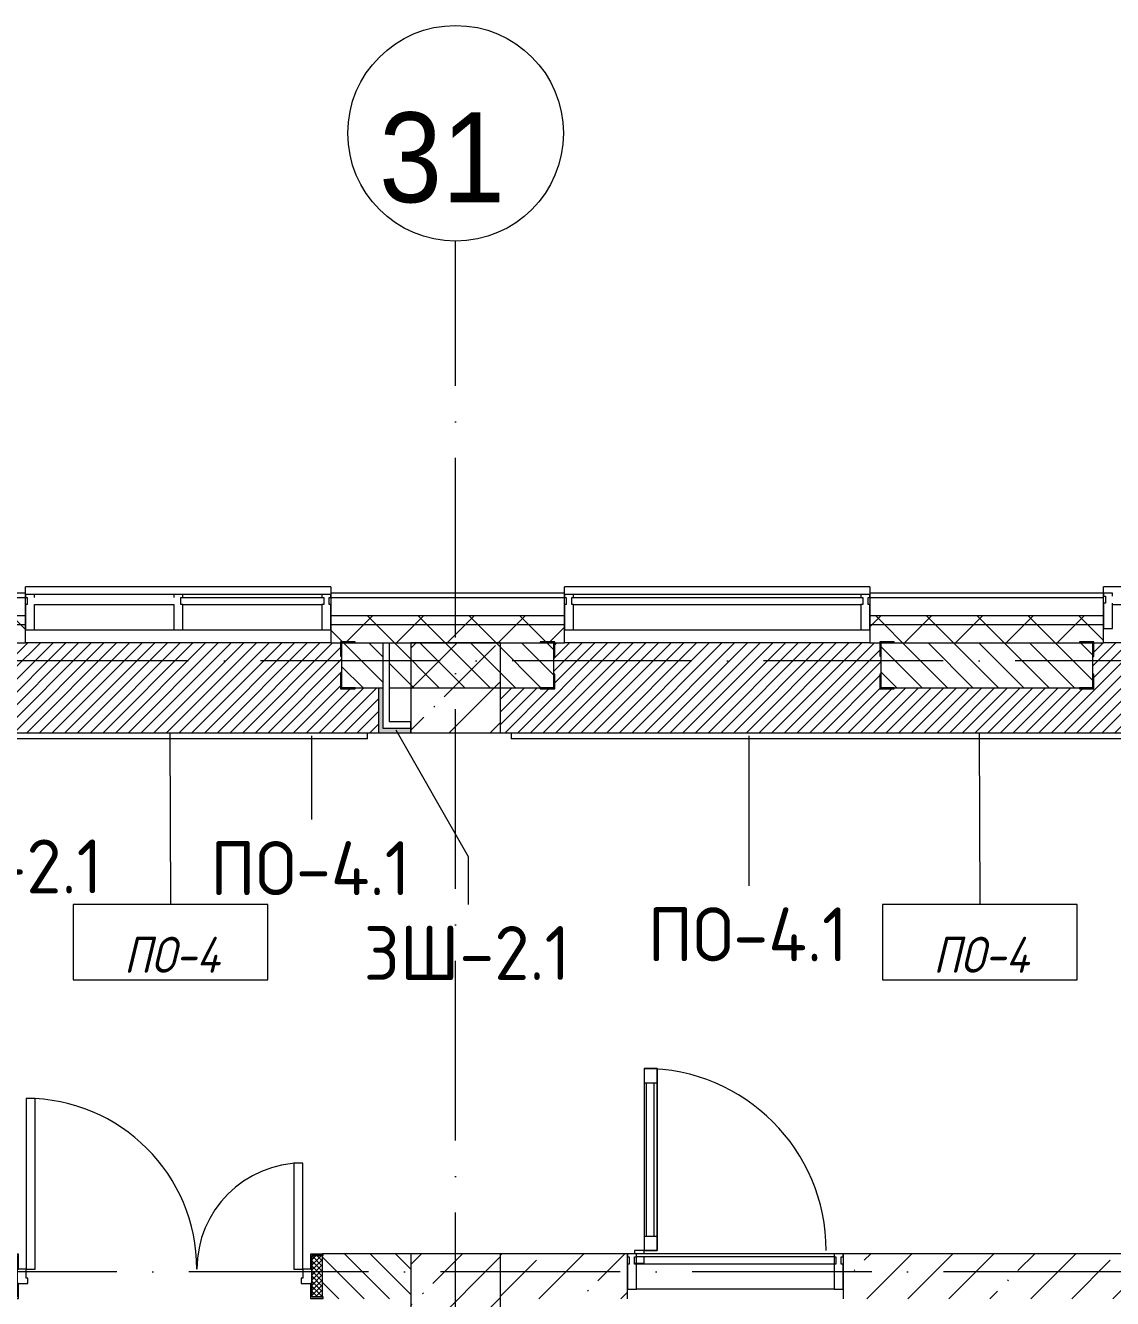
# Model space of a CAD drawing. Header units: millimetres. Extents: x -6467 to 105918, y -7090 to 92481.
# Drawn here: x 42206 to 48256, y 5832 to 12917 of the extents above; entities that cross this region are included whole.
import ezdxf

# ---------------------------------------------------------------- set-up
doc = ezdxf.new("R2010")
doc.units = ezdxf.units.MM
doc.linetypes.add('50_200_ШТРИХ_1Т_ш5_п1_п1_', pattern=[1400, 1000, -200, 0, -200])
for name, color, linetype, lineweight in [('A-DETL-GENF', 7, 'Continuous', 9), ('A-DOOR', 7, 'Continuous', 9), ('A-DOOR-2', 7, 'Continuous', 5), ('A-DOOR-FRAM', 7, 'Continuous', 9), ('A-DOOR-FRAM-2', 7, 'Continuous', 5), ('A-FLOR', 7, 'Continuous', 9), ('A-FLOR-IDEN', 7, 'Continuous', 9), ('A-GLAZ', 7, 'Continuous', 5), ('A-GLAZ-CWMG', 7, 'Continuous', 9), ('A-GLAZ-CWMG-1', 7, 'Continuous', 20), ('A-WALL', 7, 'Continuous', 5), ('A-WALL-FNSH-1', 7, 'Continuous', 5), ('A-WALL-IDEN', 7, 'Continuous', 9), ('I-WALL', 7, 'Continuous', 5), ('S-COLS', 7, 'Continuous', 9), ('S-COLS-1', 7, 'Continuous', 5)]:
    doc.layers.add(name, color=color, linetype=linetype, lineweight=lineweight)
for name, color, linetype, lineweight, true_color in [('A-FLOR-PATT-1', 7, 'Continuous', 5, 0xd61c12), ('A-GENM-1', 7, 'Continuous', 9, 0xaaaaaa), ('A-GENM-2', 7, 'Continuous', 20, 0xaaaaaa), ('A-WALL-1', 7, 'Continuous', 5, 0x77b143), ('Оси-1', 7, 'Continuous', 20, 0xaaaaaa), ('Оси-2', 7, 'Continuous', 9, 0xaaaaaa), ('Оси-3', 7, '50_200_ШТРИХ_1Т_ш5_п1_п1_', 9, 0xaaaaaa)]:
    doc.layers.add(name, color=color, linetype=linetype, lineweight=lineweight, true_color=true_color)
doc.styles.add('Arial', font='arial.ttf', dxfattribs={"width": 0.9, "height": 500})
doc.styles.add('GOST Common', font='GOST_Common.ttf', dxfattribs={"height": 300})
doc.styles.add('GOST Common_I', font='GOST_Common Italic.ttf', dxfattribs={"width": 0.9, "height": 200})
pattern_1 = [(45, (0, 0), (-141.42136, 141.42136), []), (135, (0, 0), (-141.42136, -141.42136), [])]
pattern_2 = [(45, (0, 0), (-228.0985, 228.0985), []), (45, (228.1, 0), (-228.0985, 228.0985), [403.225, -80.645, 6.706, -73.939])]
pattern_3 = [(135, (0, 0), (-70.71068, -70.71068), [])]

# ---------------------------------------------------------------- blocks, each defined once
blk = doc.blocks.new('Дверь_СКБ_1ст_Витражная - Горячий цех 11  EIW30 2-21848437-АИ_План этажа Радиаторы_2')
at = {"layer": 'A-DETL-GENF'}
for p, q in [((-506, 1048), (-434, 1048)), ((-506, 1048), (-506, 36)), ((-434, 1048), (-506, 1048)), ((-506, 1048), (-506, 36)), ((-434, 1048), (-434, 36)), ((-434, 36), (-434, 1048)), ((-506, 968), (-434, 968)), ((-496, 968), (-496, 116)), ((-452, 968), (-452, 116)), ((-506, 116), (-434, 116)), ((-560, 36), (-560, 17)), ((-506, 36), (-560, 36)), ((-506, 36), (-560, 36)), ((-560, 36), (-560, 17)), ((-434, 36), (-506, 36)), ((-506, 36), (-434, 36)), ((-506, 17), (-506, 36)), ((-506, 17), (-506, 36)), ((-506, -36), (-506, 0)), ((-506, -36), (-506, 0)), ((-560, -36), (-506, -36)), ((-560, -36), (-506, -36))]:
    blk.add_line(p, q, dxfattribs=at)
at = {"layer": 'A-DOOR-2'}
blk.add_line((-506, 1048), (-506, 36), dxfattribs=at)
blk.add_arc((-506, 36), 1012, 360, 90, dxfattribs=at)
blk = doc.blocks.new('Прямоугольный импост - Импост структурный с накладкой - 180мм-21847212-АИ_План этажа Радиаторы_2')
at = {"layer": 'A-GLAZ-CWMG'}
for p, q in [((16650, 6081), (15550, 6081)), ((15550, 6024), (15550, 6064)), ((16650, 6064), (15550, 6064)), ((16650, 6024), (15550, 6024)), ((16650, 6064), (16650, 6024)), ((16650, 5884), (15550, 5884))]:
    blk.add_line(p, q, dxfattribs=at)
blk = doc.blocks.new('Прямоугольный импост - Импост структурный с накладкой - 180мм-21847957-АИ_План этажа Радиаторы_2')
at = {"layer": 'A-GLAZ-CWMG-1'}
for p, q in [((-50, 40), (-50, 180)), ((-50, 180), (0, 180)), ((0, 180), (0, 40)), ((-40, 40), (-50, 40)), ((-50, -17), (-50, 0)), ((-50, 0), (-40, 0)), ((-40, 0), (-40, 40)), ((-10, 40), (-10, 0)), ((0, 40), (-10, 40)), ((-10, 0), (0, 0)), ((0, 0), (0, -17)), ((0, -17), (-50, -17))]:
    blk.add_line(p, q, dxfattribs=at)
blk = doc.blocks.new('Прямоугольный импост - Импост структурный с накладкой - 180мм-21847958-АИ_План этажа Радиаторы_2')
at = {"layer": 'A-GLAZ-CWMG-1'}
for p, q in [((0, 180), (-50, 180)), ((-50, 180), (-50, 40)), ((0, 40), (0, 180)), ((-50, 40), (-40, 40)), ((-40, 0), (-50, 0)), ((-50, 0), (-50, -17)), ((-40, 40), (-40, 0)), ((-10, 0), (-10, 40)), ((-10, 40), (0, 40)), ((0, 0), (-10, 0)), ((0, -17), (0, 0)), ((-50, -17), (0, -17))]:
    blk.add_line(p, q, dxfattribs=at)
blk = doc.blocks.new('Прямоугольный импост - Импост структурный с накладкой - 180мм-22437111-АИ_План этажа Радиаторы_2')
at = {"layer": 'A-GLAZ-CWMG-1'}
for p, q in [((-50, 0), (-50, 17)), ((-50, 17), (0, 17)), ((0, 0), (-10, 0)), ((-10, 0), (-10, -40)), ((0, 17), (0, 0)), ((-50, -180), (-50, -40)), ((-10, -40), (0, -40)), ((0, -40), (0, -180)), ((0, -180), (-50, -180))]:
    blk.add_line(p, q, dxfattribs=at)
blk = doc.blocks.new('Прямоугольный импост - Импост структурный с накладкой - 180мм-V231-АИ_План этажа Радиаторы_2')
at = {"layer": 'A-GLAZ-CWMG'}
for p, q in [((49825, 55111), (49050, 55111)), ((49825, 54931), (49050, 54931)), ((49825, 54914), (49050, 54914))]:
    blk.add_line(p, q, dxfattribs=at)
blk = doc.blocks.new('Прямоугольный импост - Импост структурный с накладкой - 180мм-22437098-АИ_План этажа Радиаторы_2')
at = {"layer": 'A-GLAZ-CWMG-1'}
for p, q in [((-50, 0), (-50, 17)), ((-50, 17), (0, 17)), ((-40, 0), (-50, 0)), ((-40, -40), (-40, 0)), ((0, 0), (-10, 0)), ((-10, 0), (-10, -40)), ((0, 17), (0, 0)), ((-50, -180), (-50, -40)), ((-50, -40), (-40, -40)), ((-10, -40), (0, -40)), ((0, -40), (0, -180)), ((0, -180), (-50, -180))]:
    blk.add_line(p, q, dxfattribs=at)
blk = doc.blocks.new('Прямоугольный импост - Импост структурный с накладкой - 180мм-22437099-АИ_План этажа Радиаторы_2')
at = {"layer": 'A-GLAZ-CWMG-1'}
for p, q in [((0, 17), (-50, 17)), ((-50, 17), (-50, 0)), ((-50, 0), (-40, 0)), ((-40, 0), (-40, -40)), ((-10, -40), (-10, 0)), ((-10, 0), (0, 0)), ((0, 0), (0, 17)), ((-40, -40), (-50, -40)), ((-50, -40), (-50, -180)), ((0, -40), (-10, -40)), ((0, -180), (0, -40)), ((-50, -180), (0, -180))]:
    blk.add_line(p, q, dxfattribs=at)
blk = doc.blocks.new('Прямоугольный импост - Импост структурный с накладкой - 180мм-22437089-АИ_План этажа Радиаторы_2')
at = {"layer": 'A-GLAZ-CWMG'}
for p, q in [((47650, 55111), (46050, 55111)), ((47650, 54931), (46050, 54931)), ((47650, 54914), (46050, 54914))]:
    blk.add_line(p, q, dxfattribs=at)
blk = doc.blocks.new('Прямоугольный импост - Импост структурный с накладкой - 180мм-V232-АИ_План этажа Радиаторы_2')
at = {"layer": 'A-GLAZ-CWMG'}
for p, q in [((6637, 55111), (5862, 55111)), ((6637, 54914), (5862, 54914))]:
    blk.add_line(p, q, dxfattribs=at)
blk = doc.blocks.new('Прямоугольный импост - Импост структурный с накладкой - 180мм-V237-АИ_План этажа Радиаторы_2')
at = {"layer": 'A-GLAZ-CWMG-1'}
for p, q in [((-25, 0), (-25, 17)), ((-25, 17), (25, 17)), ((-15, 0), (-25, 0)), ((-15, -40), (-15, 0)), ((25, 17), (25, 0)), ((-25, -180), (-25, -40)), ((-25, -40), (-15, -40)), ((25, -40), (25, -180)), ((25, -180), (-25, -180))]:
    blk.add_line(p, q, dxfattribs=at)
blk = doc.blocks.new('Прямоугольный импост - Импост структурный с накладкой - 180мм-22437157-АИ_План этажа Радиаторы_2')
at = {"layer": 'A-GLAZ-CWMG-1'}
for p, q in [((0, 17), (-50, 17)), ((-50, 17), (-50, 0)), ((-50, 0), (-40, 0)), ((-40, 0), (-40, -40)), ((-10, -40), (-10, 0)), ((-10, 0), (0, 0)), ((0, 0), (0, 17)), ((-40, -40), (-50, -40)), ((-50, -40), (-50, -180)), ((0, -40), (-10, -40)), ((0, -180), (0, -40)), ((-50, -180), (0, -180))]:
    blk.add_line(p, q, dxfattribs=at)
blk = doc.blocks.new('BSC_Колонна _Прямоугольная - 500х500-V257-АИ_План этажа Радиаторы_2')
at = {"layer": 'S-COLS-1'}
h = blk.add_hatch(dxfattribs=at)
h.set_pattern_fill('FP_153', color=256, style=0, pattern_type=2)
h.set_pattern_definition([(45, (-44600, -5831.04), (-228.0985, 228.0985), []), (45, (-44371.9, -5831.04), (-228.0985, 228.0985), [403.225, -80.645, 6.706, -73.939])])
h.paths.add_polyline_path([(-250, -250), (250, -250), (250, 250), (-250, 250)])
for p, q in [((250, 250), (-250, 250)), ((-250, 250), (-250, -250)), ((250, -250), (250, 250)), ((-250, -250), (250, -250))]:
    blk.add_line(p, q, dxfattribs=at)
blk = doc.blocks.new('110_Дверь_СКБ_2Ст_Наружная1 - СОШ_Д-07_1760_1440_х2400мм_Все учебные помещения_ читальные залы_EIW30-25551088-АИ_План этажа Радиаторы_2')
at = {"layer": 'A-DOOR-2'}
h = blk.add_hatch(dxfattribs=at)
h.set_pattern_fill('FP_120', color=256, style=0, pattern_type=2)
h.set_pattern_definition([(135, (1456.41, 189.685), (-14.14214, -14.14214), []), (225, (1456.41, 189.685), (14.14214, -14.14214), [])])
h.paths.add_polyline_path([(899.5, -115), (899.5, 115), (839.5, 115), (839.5, -115)])
at = {"layer": 'A-DOOR-FRAM-2'}
h = blk.add_hatch(dxfattribs=at)
h.set_pattern_fill('FP_121', color=256, style=0, pattern_type=2)
h.set_pattern_definition([(45, (-666.384, 189.685), (-14.1421, 14.1421), []), (135, (-666.384, 189.685), (-14.1421, -14.1421), [])])
h.paths.add_polyline_path([(-800.5, -115), (-800.5, 115), (-860.5, 115), (-860.5, -115)])
at = {"layer": 'A-DOOR'}
for p, q in [((-750.5, 990), (-750.5, 40)), ((-700.5, 990), (-750.5, 990)), ((-700.5, 40), (-700.5, 990)), ((789.5, 630), (739.5, 630)), ((739.5, 630), (739.5, 40)), ((789.5, 40), (789.5, 630)), ((-750.5, 40), (-700.5, 40)), ((739.5, 40), (789.5, 40))]:
    blk.add_line(p, q, dxfattribs=at)
at = {"layer": 'A-DOOR-2'}
for p, q in [((-792.5, 123), (-862.5, 123)), ((-862.5, 123), (-862.5, 115)), ((-862.5, 115), (-800.5, 115)), ((-800.5, 115), (-800.5, 40)), ((-792.5, 40), (-792.5, 123)), ((901.5, 123), (831.5, 123)), ((831.5, 123), (831.5, 40)), ((839.5, 40), (839.5, 115)), ((839.5, 115), (901.5, 115)), ((901.5, 115), (901.5, 123)), ((-800.5, 40), (-792.5, 40)), ((831.5, 40), (839.5, 40)), ((-792.5, -40), (-800.5, -40)), ((-800.5, -40), (-800.5, -115)), ((-792.5, -123), (-792.5, -40)), ((839.5, -40), (831.5, -40)), ((831.5, -40), (831.5, -123)), ((839.5, -115), (839.5, -40)), ((-862.5, -115), (-862.5, -123)), ((-800.5, -115), (-862.5, -115)), ((-862.5, -123), (-792.5, -123)), ((831.5, -123), (901.5, -123)), ((901.5, -115), (839.5, -115)), ((901.5, -123), (901.5, -115))]:
    blk.add_line(p, q, dxfattribs=at)
for centre, radius, start, end in [((-750.5, 40), 950, 0, 90), ((789.5, 40), 590, 90, 180)]:
    blk.add_arc(centre, radius, start, end, dxfattribs=at)
at = {"layer": 'A-DOOR-FRAM'}
for p, q in [((-800.5, 115), (-860.5, 115)), ((-860.5, 115), (-860.5, -115)), ((-800.5, -115), (-800.5, 115)), ((899.5, 115), (839.5, 115)), ((839.5, 115), (839.5, -115)), ((899.5, -115), (899.5, 115)), ((-750.5, 40), (-800.5, 40)), ((-800.5, 40), (-800.5, -40)), ((-750.5, -10), (-750.5, 40)), ((789.5, 40), (789.5, -10)), ((839.5, 40), (789.5, 40)), ((839.5, -40), (839.5, 40)), ((-800.5, -40), (-740.5, -40)), ((-740.5, -10), (-750.5, -10)), ((-740.5, -40), (-740.5, -10)), ((789.5, -10), (779.5, -10)), ((779.5, -10), (779.5, -40)), ((779.5, -40), (839.5, -40)), ((-860.5, -115), (-800.5, -115)), ((839.5, -115), (899.5, -115))]:
    blk.add_line(p, q, dxfattribs=at)
blk = doc.blocks.new('Фахверк _газобетон торцы_369 - Фахверк _газобетон торцы_-25575284-АИ_План этажа Радиаторы_2')
at = {"layer": 'A-GENM-2'}
for p, q in [((89406, 11134.7), (89325, 11134.7)), ((89325, 11134.7), (89325, 11128.7)), ((89325, 11128.7), (89400, 11128.7)), ((89400, 11128.7), (89400, 11053.7)), ((89406, 11053.7), (89406, 11134.7)), ((89400, 11053.7), (89406, 11053.7)), ((89400, 10953.7), (89400, 10878.7)), ((89406, 10953.7), (89400, 10953.7)), ((89406, 10872.7), (89406, 10953.7)), ((89400, 10878.7), (89325, 10878.7)), ((89325, 10878.7), (89325, 10872.7)), ((89325, 10872.7), (89406, 10872.7))]:
    blk.add_line(p, q, dxfattribs=at)
blk = doc.blocks.new('Фахверк _газобетон торцы_371 - Фахверк _газобетон торцы_-25575324-АИ_План этажа Радиаторы_2')
at = {"layer": 'A-GENM-2'}
for p, q in [((89406, 11134.7), (89325, 11134.7)), ((89325, 11134.7), (89325, 11128.7)), ((89325, 11128.7), (89400, 11128.7)), ((89400, 11128.7), (89400, 11053.7)), ((89406, 11053.7), (89406, 11134.7)), ((89400, 11053.7), (89406, 11053.7)), ((89400, 10953.7), (89400, 10878.7)), ((89406, 10953.7), (89400, 10953.7)), ((89406, 10872.7), (89406, 10953.7)), ((89400, 10878.7), (89325, 10878.7)), ((89325, 10878.7), (89325, 10872.7)), ((89325, 10872.7), (89406, 10872.7))]:
    blk.add_line(p, q, dxfattribs=at)
blk = doc.blocks.new('Фахверк _газобетон торцы_372 - Фахверк _газобетон торцы_-25575344-АИ_План этажа Радиаторы_2')
at = {"layer": 'A-GENM-2'}
for p, q in [((89406, 11134.7), (89325, 11134.7)), ((89325, 11134.7), (89325, 11128.7)), ((89325, 11128.7), (89400, 11128.7)), ((89400, 11128.7), (89400, 11053.7)), ((89406, 11053.7), (89406, 11134.7)), ((89400, 11053.7), (89406, 11053.7)), ((89400, 10953.7), (89400, 10878.7)), ((89406, 10953.7), (89400, 10953.7)), ((89406, 10872.7), (89406, 10953.7)), ((89400, 10878.7), (89325, 10878.7)), ((89325, 10878.7), (89325, 10872.7)), ((89325, 10872.7), (89406, 10872.7))]:
    blk.add_line(p, q, dxfattribs=at)
blk = doc.blocks.new('Фахверк _газобетон торцы_374 - Фахверк _газобетон торцы_-25575384-АИ_План этажа Радиаторы_2')
at = {"layer": 'A-GENM-2'}
for p, q in [((89406, 11134.7), (89325, 11134.7)), ((89325, 11134.7), (89325, 11128.7)), ((89325, 11128.7), (89400, 11128.7)), ((89400, 11128.7), (89400, 11053.7)), ((89406, 11053.7), (89406, 11134.7)), ((89400, 11053.7), (89406, 11053.7)), ((89400, 10953.7), (89400, 10878.7)), ((89406, 10953.7), (89400, 10953.7)), ((89406, 10872.7), (89406, 10953.7)), ((89400, 10878.7), (89325, 10878.7)), ((89325, 10878.7), (89325, 10872.7)), ((89325, 10872.7), (89406, 10872.7))]:
    blk.add_line(p, q, dxfattribs=at)
blk = doc.blocks.new('Отлив_СКБ - Отлив витража-V407-АИ_План этажа Радиаторы_2')
at = {"layer": 'A-GLAZ'}
for p, q in [((0, 66), (0, 100)), ((1700, 100), (0, 100)), ((1700, 100), (1700, 66)), ((50, 2), (825, 2)), ((875, 2), (1650, 2)), ((825, 0), (50, 0)), ((1650, 0), (875, 0))]:
    blk.add_line(p, q, dxfattribs=at)
blk = doc.blocks.new('Отлив_СКБ - Отлив витража-V406-АИ_План этажа Радиаторы_2')
at = {"layer": 'A-GLAZ'}
for p, q in [((0, 66), (0, 100)), ((1700, 100), (0, 100)), ((1700, 100), (1700, 66)), ((50, 2), (1650, 2)), ((1650, 0), (50, 0))]:
    blk.add_line(p, q, dxfattribs=at)
blk = doc.blocks.new('Отлив_СКБ - Отлив витража-V405-АИ_План этажа Радиаторы_2')
at = {"layer": 'A-GLAZ'}
for p, q in [((0, 66), (0, 100)), ((1700, 100), (0, 100)), ((1700, 100), (1700, 66)), ((875, 2), (1650, 2)), ((825, 0), (50, 0)), ((1650, 0), (875, 0))]:
    blk.add_line(p, q, dxfattribs=at)
blk = doc.blocks.new('Ось сетки - Круг_Ø6_00__ISO-2_5_0_9K_-17386508-АИ_План этажа Радиаторы_2')
at = {"layer": 'Оси-1'}
blk.add_circle((0, 0), 3, dxfattribs=at)
blk = doc.blocks.new('AAR_СКБ_Марка_Перекрытия_1 мм - Марка пола-27961726-АИ_План этажа Радиаторы_2')
at = {"layer": 'A-FLOR-IDEN'}
for p, q in [((2.723, 2.101), (-2.69, 2.101)), ((-2.69, 2.101), (-2.69, 0)), ((2.723, 0), (2.723, 2.101)), ((-2.69, 0), (2.723, 0))]:
    blk.add_line(p, q, dxfattribs=at)

msp = doc.modelspace()

# ---------------------------------------------------------------- hatches: boundary and pattern name
at = {"layer": 'A-FLOR-PATT-1'}
h = msp.add_hatch(dxfattribs=at)
h.set_pattern_fill('FP_289', color=256, style=0, pattern_type=2)
h.set_pattern_definition([(45, (43100, 9231.04), (-35.3553, 35.3553), [])])
h.paths.add_polyline_path([(42070.8, 8981), (44170, 8981), (44170, 9231), (44040.8, 9231), (44040.8, 9225), (43959.8, 9225), (43959.8, 9306), (43965.8, 9306), (43965.8, 9406), (43959.8, 9406), (43959.8, 9481), (42151.8, 9481), (42151.8, 9406), (42145.8, 9406), (42145.8, 9306), (42151.8, 9306), (42151.8, 9225), (42070.8, 9225), (42070.8, 9231), (41850, 9231), (41850, 8981), (41861.9, 8981)])
h = msp.add_hatch(dxfattribs=at)
h.set_pattern_fill('FP_290', color=256, style=0, pattern_type=2)
h.set_pattern_definition([(45, (47600, 9231.04), (-35.3553, 35.3553), [])])
h.paths.add_polyline_path([(50166.9, 8981), (50178.4, 8981), (50178.4, 9231), (50041.4, 9231), (50041.4, 9225), (49960.4, 9225), (49960.4, 9306), (49966.4, 9306), (49966.4, 9406), (49960.4, 9406), (49960.4, 9481), (48152.4, 9480.2), (48152.4, 9406), (48146.4, 9406), (48146.4, 9306), (48152.4, 9306), (48152.4, 9225), (48071.4, 9225), (48071.4, 9231), (47041.4, 9231), (47041.4, 9225), (46960.4, 9225), (46960.4, 9306), (46966.4, 9306), (46966.4, 9406), (46960.4, 9406), (46960.4, 9481), (45152.4, 9481), (45152.4, 9406), (45146.4, 9406), (45146.4, 9306), (45152.4, 9306), (45152.4, 9225), (45071.4, 9225), (45071.4, 9231), (44850, 9231), (44850, 8981), (49336.4, 8981)])
at = {"layer": 'A-WALL'}
h = msp.add_hatch(dxfattribs=at)
h.set_pattern_fill('FP_125', color=256, style=0, pattern_type=2)
h.set_pattern_definition(pattern_1)
h.paths.add_polyline_path([(71900, 9481), (74500, 9481), (74500, 9581), (67906, 9581), (67906, 9481), (71850, 9481)])
h.paths.add_polyline_path([(66206, 9481), (66206, 9581), (64906, 9581), (64906, 9481), (65946.4, 9481)])
h.paths.add_polyline_path([(62624.4, 9481), (63206, 9481), (63206, 9581), (61916, 9581), (61916, 9481), (62350, 9481)])
h.paths.add_polyline_path([(59850, 9481), (60216, 9481), (60216, 9581), (58901, 9581), (58901, 9481), (59350, 9481)])
h.paths.add_polyline_path([(55901, 9481), (57201, 9481), (57201, 9581), (55901, 9581), (55901, 9543)])
h.paths.add_polyline_path([(53850, 9481), (54201, 9481), (54201, 9581), (52906, 9581), (52906, 9481), (53488.9, 9481)])
h.paths.add_polyline_path([(50997.4, 9481), (51206, 9481), (51206, 9581), (49906, 9581), (49906, 9481), (50850, 9481)])
h.paths.add_polyline_path([(46906, 9481), (48206, 9481), (48206, 9581), (46906, 9581), (46906, 9543)])
h.paths.add_polyline_path([(45206, 9481), (45206, 9581), (43906, 9581), (43906, 9481), (44353.4, 9481)])
h.paths.add_polyline_path([(41850, 9481), (42206, 9481), (42206, 9581), (40906, 9581), (40906, 9481), (41350, 9481)])
h.paths.add_polyline_path([(37600, 9481), (39206, 9481), (39206, 9581), (37600, 9581), (37600, 9543)])
h.paths.add_polyline_path([(35217.9, 9481), (35900, 9481), (35900, 9581), (34600, 9581), (34600, 9481), (34800, 9481)])
h.paths.add_polyline_path([(26900, 9481), (26900, 9581), (23650, 9581), (23650, 9481), (26300, 9481)])
h = msp.add_hatch(dxfattribs=at)
h.set_pattern_fill('FP_125', color=256, style=0, pattern_type=2)
h.set_pattern_definition(pattern_1)
h.paths.add_polyline_path([(74251.4, 9581), (74400, 9581), (74400, 9631), (67906, 9631), (67906, 9581), (72590.4, 9581)])
h.paths.add_polyline_path([(66206, 9581), (66206, 9631), (64906, 9631), (64906, 9581), (65946.4, 9581)])
h.paths.add_polyline_path([(58901, 9581), (60216, 9581), (60216, 9631), (58901, 9631)])
h.paths.add_polyline_path([(63206, 9581), (63206, 9631), (61916, 9631), (61916, 9581), (62624.4, 9581)])
h.paths.add_polyline_path([(55980.4, 9581), (57201, 9581), (57201, 9631), (55901, 9631), (55901, 9581)])
h.paths.add_polyline_path([(54201, 9581), (54201, 9631), (52906, 9631), (52906, 9581)])
h.paths.add_polyline_path([(51206, 9581), (51206, 9631), (49906, 9631), (49906, 9581), (50997.4, 9581)])
h.paths.add_polyline_path([(48206, 9581), (48206, 9631), (46906, 9631), (46906, 9581), (47675.4, 9581)])
h.paths.add_polyline_path([(45206, 9581), (45206, 9631), (43906, 9631), (43906, 9581), (44353.4, 9581)])
h.paths.add_polyline_path([(37709.4, 9581), (39206, 9581), (39206, 9631), (37600, 9631), (37600, 9581)])
h.paths.add_polyline_path([(40906, 9581), (42206, 9581), (42206, 9631), (40906, 9631)])
h.paths.add_polyline_path([(35900, 9581), (35900, 9631), (34600, 9631), (34600, 9581)])
h.paths.add_polyline_path([(26082.4, 9581), (26900, 9581), (26900, 9631), (23700, 9631), (23700, 9581), (24421.4, 9581)])
h = msp.add_hatch(dxfattribs=at)
h.set_pattern_fill('FP_1', color=256, style=0, pattern_type=2)
h.set_pattern_definition(pattern_2)
h.paths.add_polyline_path([(50345, 5831), (50345, 6081), (46756, 6081), (46756, 5831), (49336.4, 5831)])
h.paths.add_polyline_path([(44850, 5831), (45556, 5831), (45556, 6081), (44850, 6081), (44850, 5832.8)])
at = {"layer": 'A-WALL-1'}
for points in [[(44195, 9006), (44195, 9231), (44170, 9231), (44170, 9006)], [(44350, 8981), (44350, 9006), (44170, 9006), (44170, 8981)]]:
    msp.add_hatch(color=256, dxfattribs=at).paths.add_polyline_path(points)
at = {"layer": 'I-WALL'}
h = msp.add_hatch(dxfattribs=at)
h.set_pattern_fill('FP_2', color=256, style=0, pattern_type=2)
h.set_pattern_definition(pattern_3)
h.paths.add_polyline_path([(71350, 9231), (71350, 9481), (68850, 9481), (68850, 9231), (69268.4, 9231)])
h.paths.add_polyline_path([(64966.4, 9231), (66146.4, 9231), (66146.4, 9481), (64966.4, 9481)])
h.paths.add_polyline_path([(67966.4, 9231), (68135, 9231), (68135, 9481), (67966.4, 9481)])
h.paths.add_polyline_path([(68170, 9231), (68350, 9231), (68350, 9481), (68170, 9481)])
h.paths.add_polyline_path([(60156.4, 9231), (60156.4, 9481), (59850, 9481), (59850, 9231)])
h.paths.add_polyline_path([(61976.4, 9231), (62195, 9231), (62195, 9481), (61976.4, 9481)])
h.paths.add_polyline_path([(62350, 9231), (62350, 9481), (62230, 9481), (62230, 9231)])
h.paths.add_polyline_path([(62850, 9231), (63146.4, 9231), (63146.4, 9481), (62850, 9481), (62850, 9400.2)])
h.paths.add_polyline_path([(59350, 9231), (59350, 9481), (59210, 9481), (59210, 9231), (59302.4, 9231)])
h.paths.add_polyline_path([(59175, 9231), (59175, 9481), (58961.4, 9481), (58961.4, 9231), (59150, 9231)])
h.paths.add_polyline_path([(55980.4, 9231), (57141.4, 9231), (57141.4, 9481), (55961.4, 9481), (55961.4, 9231)])
h.paths.add_polyline_path([(54141.4, 9231), (54141.4, 9481), (53850, 9481), (53850, 9231)])
h.paths.add_polyline_path([(50850, 9231), (51146.4, 9231), (51146.4, 9481), (50850, 9481), (50850, 9399.4)])
h.paths.add_polyline_path([(53190, 9231), (53350, 9231), (53350, 9481), (53190, 9481)])
h.paths.add_polyline_path([(50350, 9231), (50350, 9481), (50238.4, 9481), (50238.4, 9231)])
h.paths.add_polyline_path([(50203.4, 9231), (50203.4, 9481), (49966.4, 9481), (49966.4, 9231), (50178.4, 9231)])
h.paths.add_polyline_path([(53155, 9231), (53155, 9481), (52966.4, 9481), (52966.4, 9231), (53130, 9231)])
h.paths.add_polyline_path([(48146.4, 9231), (48146.4, 9481), (46966.4, 9481), (46966.4, 9231), (47675.4, 9231)])
h.paths.add_polyline_path([(44353.4, 9231), (45146.4, 9231), (45146.4, 9481), (44230, 9481), (44230, 9231)])
h.paths.add_polyline_path([(44195, 9231), (44195, 9481), (43965.8, 9481), (43965.8, 9231), (44170, 9231)])
h.paths.add_polyline_path([(41861.9, 9231), (42145.8, 9231), (42145.8, 9481), (41850, 9481), (41850, 9231)])
h.paths.add_polyline_path([(41031.4, 9231), (41175, 9231), (41175, 9481), (40966.4, 9481), (40966.4, 9231)])
h.paths.add_polyline_path([(39146.4, 9231), (39146.4, 9481), (38850, 9481), (38850, 9231), (38955.2, 9231)])
h.paths.add_polyline_path([(41210, 9231), (41350, 9231), (41350, 9481), (41210, 9481)])
h.paths.add_polyline_path([(37680, 9231), (37800, 9231), (37800, 9481), (37680, 9481)])
h.paths.add_polyline_path([(35300, 9231), (35840, 9231), (35840, 9481), (35300, 9481), (35300, 9363.8)])
h.paths.add_polyline_path([(38300, 9231), (38350, 9231), (38350, 9481), (38300, 9481)])
h.paths.add_polyline_path([(34800, 9231), (34800, 9481), (34688.4, 9481), (34688.4, 9231)])
h.paths.add_polyline_path([(26300, 9231), (26840, 9231), (26840, 9481), (26300, 9481)])
h = msp.add_hatch(dxfattribs=at)
h.set_pattern_fill('FP_2', color=256, style=0, pattern_type=2)
h.set_pattern_definition(pattern_3)
h.paths.add_polyline_path([(43862, 5831), (44350, 5831), (44350, 6081), (43862, 6079), (43860, 5831)])
h.paths.add_polyline_path([(41350, 5831), (41350, 6081), (38850, 6081), (38850, 5831), (39650, 5831)])
h.paths.add_polyline_path([(42100, 5831), (42098, 6081), (41850, 6079), (41850, 5831), (42098, 5831)])
at = {"layer": 'S-COLS-1'}
h = msp.add_hatch(dxfattribs=at)
h.set_pattern_fill('FP_1', color=256, style=0, pattern_type=2)
h.set_pattern_definition(pattern_2)
h.paths.add_polyline_path([(44850, 8981), (44850, 9481), (44350, 9481), (44350, 8981), (44353.4, 8981)])

# ---------------------------------------------------------------- linework, layer by layer
at = {"layer": 'A-FLOR'}
for p, q in [((43906, 9481), (42206, 9481)), ((46906, 9481), (45206, 9481)), ((49906, 9481), (48206, 9481)), ((41850, 8981), (44170, 8981)), ((44850, 8981), (50178.4, 8981))]:
    msp.add_line(p, q, dxfattribs=at)
at = {"layer": 'A-FLOR-IDEN'}
for p, q in [((43010, 8981), (43013.4, 8025.5)), ((47514.2, 8981), (47517.6, 8025.5))]:
    msp.add_line(p, q, dxfattribs=at)
at = {"layer": 'A-WALL'}
for p, q in [((42206, 9731), (40906, 9731)), ((45206, 9731), (43906, 9731)), ((48206, 9731), (46906, 9731)), ((42206, 9631), (40906, 9631)), ((42206, 9581), (40906, 9581)), ((45206, 9631), (43906, 9631)), ((45206, 9581), (43906, 9581)), ((48206, 9631), (46906, 9631)), ((48206, 9581), (46906, 9581)), ((43965.8, 9481), (43965.8, 9231)), ((44195, 9481), (44195, 9006)), ((44230, 9481), (44230, 9041)), ((45146.4, 9231), (45146.4, 9481)), ((46966.4, 9481), (46966.4, 9231)), ((48146.4, 9231), (48146.4, 9481)), ((43965.8, 9231), (44195, 9231)), ((44230, 9231), (45146.4, 9231)), ((46966.4, 9231), (48146.4, 9231)), ((44195, 9006), (44350, 9006)), ((44350, 9041), (44230, 9041)), ((44350, 9006), (44350, 9041)), ((44110, 8946), (41910, 8946)), ((44110, 8946), (44110, 8981)), ((44910, 8981), (44910, 8946)), ((50118.4, 8946), (44910, 8946)), ((44350, 6081), (43860, 6081)), ((45556, 6081), (44850, 6081)), ((45556, 5831), (45556, 6081)), ((50345, 6081), (46756, 6081)), ((46756, 6081), (46756, 5831))]:
    msp.add_line(p, q, dxfattribs=at)
at = {"layer": 'A-WALL-FNSH-1'}
for p, q in [((42206, 9758), (40906, 9758)), ((42206, 9481), (42206, 9758)), ((45206, 9758), (43906, 9758)), ((43906, 9758), (43906, 9481)), ((45206, 9481), (45206, 9758)), ((48206, 9758), (46906, 9758)), ((46906, 9758), (46906, 9481)), ((48206, 9481), (48206, 9758)), ((42145.8, 9481), (42206, 9481)), ((43906, 9481), (45206, 9481)), ((46906, 9481), (48206, 9481)), ((44170, 9231), (44170, 8981)), ((44350, 8981), (44350, 9006)), ((44170, 8981), (44350, 8981))]:
    msp.add_line(p, q, dxfattribs=at)
at = {"layer": 'A-WALL-IDEN'}
for p, q in [((43798.2, 8963.5), (43798.2, 8497.4)), ((44266.6, 8997.2), (44669.2, 8292.5)), ((46232.5, 8963.5), (46232.5, 8129.2)), ((44669.2, 8292.5), (44669.2, 8025.5))]:
    msp.add_line(p, q, dxfattribs=at)
at = {"layer": 'S-COLS-1'}
for p, q in [((44850, 9481), (44350, 9481)), ((44350, 9481), (44350, 8981)), ((44850, 8981), (44850, 9481)), ((44350, 8981), (44850, 8981))]:
    msp.add_line(p, q, dxfattribs=at)
at = {"layer": 'Оси-3'}
for p, q in [((44600, -5889.7), (44600, 11717)), ((104718, 9381), (-5267.3, 9381)), ((90318.8, 5981), (-5267.3, 5981))]:
    msp.add_line(p, q, dxfattribs=at)

# ---------------------------------------------------------------- block references
at = {"layer": 'A-DOOR-2'}
for name, p in [('Дверь_СКБ_1ст_Витражная - Горячий цех 11  EIW30 2-21848437-АИ_План этажа Радиаторы_2', (46156, 6064)), ('110_Дверь_СКБ_2Ст_Наружная1 - СОШ_Д-07_1760_1440_х2400мм_Все учебные помещения_ читальные залы_EIW30-25551088-АИ_План этажа Радиаторы_2', (42960.5, 5956))]:
    msp.add_blockref(name, p, dxfattribs=at)
at = {"layer": 'A-FLOR-IDEN', "xscale": 199.9999999999999, "yscale": 199.9999999999999, "zscale": 199.9999999999999}
for p in [(43010, 7605.3), (47514.2, 7605.3)]:
    msp.add_blockref('AAR_СКБ_Марка_Перекрытия_1 мм - Марка пола-27961726-АИ_План этажа Радиаторы_2', p, dxfattribs=at)
at = {"layer": 'A-GENM-1', "rotation": 180}
for name, p in [('Фахверк _газобетон торцы_374 - Фахверк _газобетон торцы_-25575384-АИ_План этажа Радиаторы_2', (133365.8, 20359.8)), ('Фахверк _газобетон торцы_372 - Фахверк _газобетон торцы_-25575344-АИ_План этажа Радиаторы_2', (136366.4, 20359.8))]:
    msp.add_blockref(name, p, dxfattribs=at)
at = {"layer": 'A-GENM-1'}
for name, p in [('Фахверк _газобетон торцы_371 - Фахверк _газобетон торцы_-25575324-АИ_План этажа Радиаторы_2', (-44253.6, -1647.7)), ('Фахверк _газобетон торцы_369 - Фахверк _газобетон торцы_-25575284-АИ_План этажа Радиаторы_2', (-41253.6, -1647.7))]:
    msp.add_blockref(name, p, dxfattribs=at)
at = {"layer": 'A-GLAZ'}
for name, p in [('Отлив_СКБ - Отлив витража-V405-АИ_План этажа Радиаторы_2', (42206, 9692)), ('Отлив_СКБ - Отлив витража-V406-АИ_План этажа Радиаторы_2', (45206, 9692)), ('Отлив_СКБ - Отлив витража-V407-АИ_План этажа Радиаторы_2', (48206, 9692))]:
    msp.add_blockref(name, p, dxfattribs=at)
at = {"layer": 'A-GLAZ-CWMG', "extrusion": (0, 0, -1)}
for name, p in [('Прямоугольный импост - Импост структурный с накладкой - 180мм-22437111-АИ_План этажа Радиаторы_2', (-42206, 9734)), ('Прямоугольный импост - Импост структурный с накладкой - 180мм-V237-АИ_План этажа Радиаторы_2', (-43056, 9734)), ('Прямоугольный импост - Импост структурный с накладкой - 180мм-22437098-АИ_План этажа Радиаторы_2', (-45206, 9734)), ('Прямоугольный импост - Импост структурный с накладкой - 180мм-22437111-АИ_План этажа Радиаторы_2', (-48206, 9741))]:
    msp.add_blockref(name, p, dxfattribs=at)
at = {"layer": 'A-GLAZ-CWMG', "rotation": 180}
for name, p in [('Прямоугольный импост - Импост структурный с накладкой - 180мм-V232-АИ_План этажа Радиаторы_2', (48893, 64665.1)), ('Прямоугольный импост - Импост структурный с накладкой - 180мм-V231-АИ_План этажа Радиаторы_2', (92906, 64665.1)), ('Прямоугольный импост - Импост структурный с накладкой - 180мм-22437089-АИ_План этажа Радиаторы_2', (92906, 64665.1)), ('Прямоугольный импост - Импост структурный с накладкой - 180мм-21847958-АИ_План этажа Радиаторы_2', (45556, 6064))]:
    msp.add_blockref(name, p, dxfattribs=at)
at = {"layer": 'A-GLAZ-CWMG'}
for name, p in [('Прямоугольный импост - Импост структурный с накладкой - 180мм-22437157-АИ_План этажа Радиаторы_2', (43906, 9734)), ('Прямоугольный импост - Импост структурный с накладкой - 180мм-22437099-АИ_План этажа Радиаторы_2', (46906, 9734)), ('Прямоугольный импост - Импост структурный с накладкой - 180мм-21847212-АИ_План этажа Радиаторы_2', (30056, 0))]:
    msp.add_blockref(name, p, dxfattribs=at)
at = {"layer": 'A-GLAZ-CWMG', "extrusion": (0, 0, -1), "rotation": 180}
msp.add_blockref('Прямоугольный импост - Импост структурный с накладкой - 180мм-21847957-АИ_План этажа Радиаторы_2', (-46756, 6064), dxfattribs=at)
at = {"layer": 'S-COLS'}
msp.add_blockref('BSC_Колонна _Прямоугольная - 500х500-V257-АИ_План этажа Радиаторы_2', (44600, 5831), dxfattribs=at)
at = {"layer": 'Оси-1', "xscale": 199.9999999999999, "yscale": 199.9999999999999, "zscale": 199.9999999999999}
msp.add_blockref('Ось сетки - Круг_Ø6_00__ISO-2_5_0_9K_-17386508-АИ_План этажа Радиаторы_2', (44600, 12317), dxfattribs=at)

# ---------------------------------------------------------------- texts
at = {"layer": 'A-FLOR-IDEN', "char_height": 200, "width": 572.4, "attachment_point": 5, "line_spacing_factor": 1.022766, "style": 'GOST Common_I'}
for insert in [(43020.2, 7745.1), (47524.4, 7745.1)]:
    msp.add_mtext('\\pt180,360,540,720,900,1080,1260,1440,1620,1800,1980,2160,2340,2520,2700,2880,3060,3240,3420,3600,3780,3960,4140,4320,4500,4680,4860,5040,5220,5400,5580,5760;ПО-4', dxfattribs=dict(at, insert=insert))
at = {"layer": 'A-WALL-IDEN', "char_height": 300, "attachment_point": 2, "line_spacing_factor": 1.022766, "style": 'GOST Common'}
for s, insert, width in [('\\pt80.001,159.999,240,320.001,399.999,480,560.001,639.999,720,800.001,879.999,960,1040.001,1119.999,1200,1280.001,1359.999,1440,1520.001,1599.999,1680,1760.001,1839.999,1920,2000.001,2079.999,2160,2240.001,2319.999,2400,2480.001,2559.999;ЗШ-2.1', (42059.1, 8386.9), 1190), ('\\pt80.001,159.999,240,320.001,399.999,480,560.001,639.999,720,800.001,879.999,960,1040.001,1119.999,1200,1280.001,1359.999,1440,1520.001,1599.999,1680,1760.001,1839.999,1920,2000.001,2079.999,2160,2240.001,2319.999,2400,2480.001,2559.999;ПО-4.1', (43791.2, 8376.9), 1178), ('\\pt80.001,159.999,240,320.001,399.999,480,560.001,639.999,720,800.001,879.999,960,1040.001,1119.999,1200,1280.001,1359.999,1440,1520.001,1599.999,1680,1760.001,1839.999,1920,2000.001,2079.999,2160,2240.001,2319.999,2400,2480.001,2559.999;ПО-4.1', (46225.5, 8008.7), 1178), ('\\pt80.001,159.999,240,320.001,399.999,480,560.001,639.999,720,800.001,879.999,960,1040.001,1119.999,1200,1280.001,1359.999,1440,1520.001,1599.999,1680,1760.001,1839.999,1920,2000.001,2079.999,2160,2240.001,2319.999,2400,2480.001,2559.999;ЗШ-2.1', (44663.2, 7905.1), 1190)]:
    msp.add_mtext(s, dxfattribs=dict(at, insert=insert, width=width))
at = {"layer": 'Оси-2', "insert": (44524, 12179.5), "char_height": 500, "width": 702, "attachment_point": 5, "line_spacing_factor": 0.936439, "style": 'Arial'}
msp.add_mtext('\\pt2286,4572,6858,9144,11430,13716,16002,18288,20574,22860,25146,27432,29718,32004,34290,36576,38862,41148,43434,45720,48006,50292,52578,54864,57150,59436,61722,64008,66294,68580,70866,73152;31', dxfattribs=at)

doc.saveas('drawing.dxf')
